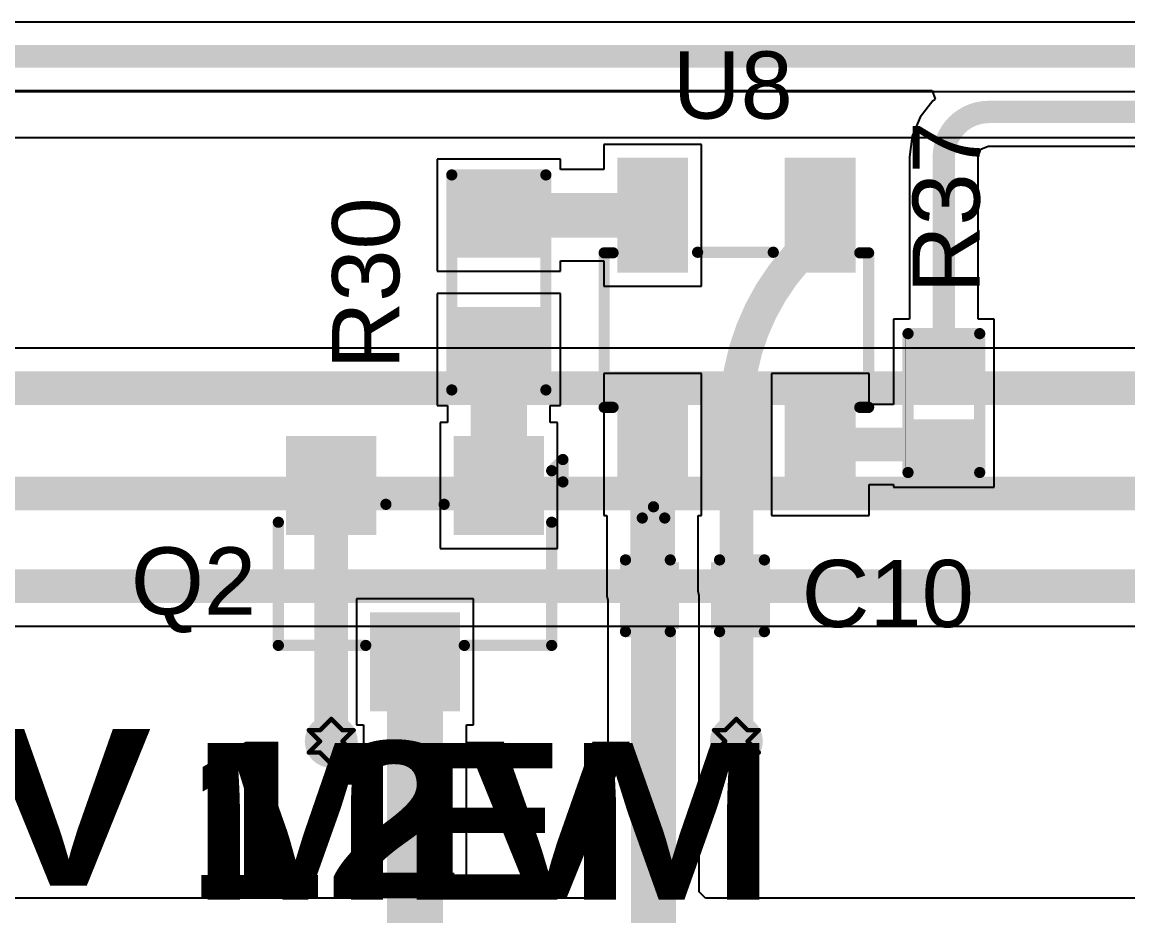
# Model space of a CAD drawing. Header units: inches. Extents: x -25 to 209, y 65 to 158.
# Drawn here: x 41.49 to 54.03, y 79.3 to 89.44 of the extents above; entities that cross this region are included whole.
import ezdxf

# ---------------------------------------------------------------- set-up
doc = ezdxf.new("R2010")
doc.units = ezdxf.units.IN
for name, color, linetype in [('Bottom Layer', 5, 'Continuous'), ('Drill Drawing', 1, 'Continuous'), ('Top Layer', 1, 'Continuous'), ('Top Overlay', 2, 'Continuous'), ('Top Paste', 8, 'Continuous'), ('Top Solder', 216, 'Continuous'), ('Via Holes', 16, 'Continuous')]:
    doc.layers.add(name, color=color, linetype=linetype)
doc.styles.add('Arial', font='', dxfattribs={"height": 0.2})
doc.styles.add('Arial Black_Bold', font='', dxfattribs={"height": 0.2})
doc.styles.get('Arial').set_extended_font_data('Arial')
doc.styles.get('Arial Black_Bold').set_extended_font_data('Arial Black', bold=True)

# ---------------------------------------------------------------- blocks, each defined once
blk = doc.blocks.new('SOT_23_5_11')
at = {"layer": 'Top Layer'}
for points in [[(-1.85000011, 1.25000004), (-0.74999977, 1.25000004), (-0.74999977, 0.65000124), (-1.85000011, 0.65000124)], [(0.74999977, 1.25000004), (1.85000011, 1.25000004), (1.85000011, 0.65000124), (0.74999977, 0.65000124)], [(-1.85000011, 0.2999994), (-0.74999977, 0.2999994), (-0.74999977, -0.2999994), (-1.85000011, -0.2999994)], [(-1.85000011, -0.65000124), (-0.74999977, -0.65000124), (-0.74999977, -1.25000004), (-1.85000011, -1.25000004)], [(0.74999977, -0.65000124), (1.85000011, -0.65000124), (1.85000011, -1.25000004), (0.74999977, -1.25000004)]]:
    blk.add_hatch(color=1, dxfattribs=at).paths.add_polyline_path(points)
at = {"layer": 'Top Paste'}
for points in [[(-1.85000011, 1.25000004), (-0.74999977, 1.25000004), (-0.74999977, 0.65000124), (-1.85000011, 0.65000124)], [(0.74999977, 1.25000004), (1.85000011, 1.25000004), (1.85000011, 0.65000124), (0.74999977, 0.65000124)], [(-1.85000011, 0.2999994), (-0.74999977, 0.2999994), (-0.74999977, -0.2999994), (-1.85000011, -0.2999994)], [(-1.85000011, -0.65000124), (-0.74999977, -0.65000124), (-0.74999977, -1.25000004), (-1.85000011, -1.25000004)], [(0.74999977, -0.65000124), (1.85000011, -0.65000124), (1.85000011, -1.25000004), (0.74999977, -1.25000004)]]:
    blk.add_hatch(color=8, dxfattribs=at).paths.add_polyline_path(points)
at = {"layer": 'Top Solder'}
for points in [[(-1.95160011, 1.35160004), (-0.6483997699999999, 1.35160004), (-0.6483997699999999, 0.54840124), (-1.95160011, 0.54840124)], [(0.6483997699999999, 1.35160004), (1.95160011, 1.35160004), (1.95160011, 0.54840124), (0.6483997699999999, 0.54840124)], [(-1.95160011, 0.4015993999999999), (-0.6483997699999999, 0.4015993999999999), (-0.6483997699999999, -0.4015993999999999), (-1.95160011, -0.4015993999999999)], [(-1.95160011, -0.54840124), (-0.6483997699999999, -0.54840124), (-0.6483997699999999, -1.35160004), (-1.95160011, -1.35160004)], [(0.6483997699999999, -0.54840124), (1.95160011, -0.54840124), (1.95160011, -1.35160004), (0.6483997699999999, -1.35160004)]]:
    blk.add_hatch(color=216, dxfattribs=at).paths.add_polyline_path(points)
at = {"layer": 'Top Overlay'}
for points in [[(-0.8789974799999999, 1.4986, 0.127, 0.127, 0), (-0.87900002, 1.3986002, 0.127, 0.127, 0)], [(-0.8789974799999999, 1.4986, 0.127, 0.127, 0), (0.8735949, 1.4986, 0.127, 0.127, 0)], [(0.8735949, 1.4986, 0.127, 0.127, 0), (0.8735974400000001, 1.3986002, 0.127, 0.127, 0)], [(-2.1336, 1.0668, 0.127, 0.127, 0), (-2.1336, 0.8128, 0.127, 0.127, 0)], [(-2.1336, 1.0668, 0.127, 0.127, 0), (-2.0066, 0.9397999999999999, 0.127, 0.127, 0)], [(-2.0066, 0.9397999999999999, 0.127, 0.127, 0), (-2.1336, 0.8128, 0.127, 0.127, 0)], [(0.88000078, 0.43999912, 0.127, 0.127, 0), (0.8799982399999999, -0.41800018, 0.127, 0.127, 0)], [(-0.87900002, -1.3986002, 0.127, 0.127, 0), (-0.8789974799999999, -1.4986, 0.127, 0.127, 0)], [(0.8735974400000001, -1.3986002, 0.127, 0.127, 0), (0.8735949, -1.4986, 0.127, 0.127, 0)], [(-0.8789974799999999, -1.4986, 0.127, 0.127, 0), (0.8735949, -1.4986, 0.127, 0.127, 0)]]:
    blk.add_lwpolyline(points, format="xyseb", dxfattribs=at)
for points in [[(-0.9107474799999999, 1.4986, 0.0635, 0.0635, 1), (-0.84724748, 1.4986, 0.0635, 0.0635, 1)], [(-0.9107474799999999, 1.4986, 0.0635, 0.0635, 1), (-0.84724748, 1.4986, 0.0635, 0.0635, 1)], [(0.8418448999999999, 1.4986, 0.0635, 0.0635, 1), (0.9053449, 1.4986, 0.0635, 0.0635, 1)], [(0.8418448999999999, 1.4986, 0.0635, 0.0635, 1), (0.9053449, 1.4986, 0.0635, 0.0635, 1)], [(-0.9107500199999999, 1.3986002, 0.0635, 0.0635, 1), (-0.8472500199999999, 1.3986002, 0.0635, 0.0635, 1)], [(0.84184744, 1.3986002, 0.0635, 0.0635, 1), (0.9053474399999999, 1.3986002, 0.0635, 0.0635, 1)], [(-2.16535, 1.0668, 0.0635, 0.0635, 1), (-2.10185, 1.0668, 0.0635, 0.0635, 1)], [(-2.16535, 1.0668, 0.0635, 0.0635, 1), (-2.10185, 1.0668, 0.0635, 0.0635, 1)], [(-2.03835, 0.9397999999999999, 0.0635, 0.0635, 1), (-1.97485, 0.9397999999999999, 0.0635, 0.0635, 1)], [(-2.03835, 0.9397999999999999, 0.0635, 0.0635, 1), (-1.97485, 0.9397999999999999, 0.0635, 0.0635, 1)], [(-2.16535, 0.8128, 0.0635, 0.0635, 1), (-2.10185, 0.8128, 0.0635, 0.0635, 1)], [(-2.16535, 0.8128, 0.0635, 0.0635, 1), (-2.10185, 0.8128, 0.0635, 0.0635, 1)], [(0.84825078, 0.43999912, 0.0635, 0.0635, 1), (0.91175078, 0.43999912, 0.0635, 0.0635, 1)], [(0.8482482399999999, -0.41800018, 0.0635, 0.0635, 1), (0.91174824, -0.41800018, 0.0635, 0.0635, 1)], [(-0.9107500199999999, -1.3986002, 0.0635, 0.0635, 1), (-0.8472500199999999, -1.3986002, 0.0635, 0.0635, 1)], [(0.84184744, -1.3986002, 0.0635, 0.0635, 1), (0.9053474399999999, -1.3986002, 0.0635, 0.0635, 1)], [(-0.9107474799999999, -1.4986, 0.0635, 0.0635, 1), (-0.84724748, -1.4986, 0.0635, 0.0635, 1)], [(-0.9107474799999999, -1.4986, 0.0635, 0.0635, 1), (-0.84724748, -1.4986, 0.0635, 0.0635, 1)], [(0.8418448999999999, -1.4986, 0.0635, 0.0635, 1), (0.9053449, -1.4986, 0.0635, 0.0635, 1)], [(0.8418448999999999, -1.4986, 0.0635, 0.0635, 1), (0.9053449, -1.4986, 0.0635, 0.0635, 1)]]:
    blk.add_lwpolyline(points, format="xyseb", close=True, dxfattribs=at)
blk = doc.blocks.new('R___0402_21')
at = {"layer": 'Top Layer'}
for points in [[(-0.6985025399999999, -0.3175), (-0.6985025399999999, 0.3174999999999999), (-0.2413025400000001, 0.3175), (-0.2413025399999999, -0.3174999999999999)], [(0.2413000000000001, -0.3175), (0.2412999999999999, 0.3174999999999999), (0.6985, 0.3175), (0.6985, -0.3174999999999999)]]:
    blk.add_hatch(color=1, dxfattribs=at).paths.add_polyline_path(points)
at = {"layer": 'Top Paste'}
for points in [[(-0.6985025399999999, -0.3175), (-0.6985025399999999, 0.3174999999999999), (-0.2413025400000001, 0.3175), (-0.2413025399999999, -0.3174999999999999)], [(0.2413000000000001, -0.3175), (0.2412999999999999, 0.3174999999999999), (0.6985, 0.3175), (0.6985, -0.3174999999999999)]]:
    blk.add_hatch(color=8, dxfattribs=at).paths.add_polyline_path(points)
at = {"layer": 'Top Solder'}
for points in [[(-0.7535037, -0.3725011600000001), (-0.7535037, 0.3725011599999999), (-0.1863013800000001, 0.3725011600000001), (-0.1863013799999999, -0.3725011599999999)], [(0.18629884, -0.3725011600000001), (0.1862988399999999, 0.3725011599999999), (0.75350116, 0.3725011600000001), (0.75350116, -0.3725011599999999)]]:
    blk.add_hatch(color=216, dxfattribs=at).paths.add_polyline_path(points)
at = {"layer": 'Top Overlay'}
for points in [[(0.7874, 0.4064, 0.127, 0.127, 0), (-0.7874050799999999, 0.40640254, 0.127, 0.127, 0)], [(-0.7874, -0.4064, 0.127, 0.127, 0), (-0.7874050799999999, 0.40640254, 0.127, 0.127, 0)], [(0.7874, -0.4064, 0.127, 0.127, 0), (0.7874, 0.4064, 0.127, 0.127, 0)], [(0.7874, -0.4064, 0.127, 0.127, 0), (-0.7874, -0.4064, 0.127, 0.127, 0)], [(0.8127974599999999, -0.4318, 0.0032258, 0.0032258, 0), (-0.8128, -0.4318, 0.0032258, 0.0032258, 0)]]:
    blk.add_lwpolyline(points, format="xyseb", dxfattribs=at)
for points in [[(-0.8191550799999999, 0.40640254, 0.0635, 0.0635, 1), (-0.75565508, 0.40640254, 0.0635, 0.0635, 1)], [(-0.8191550799999999, 0.40640254, 0.0635, 0.0635, 1), (-0.75565508, 0.40640254, 0.0635, 0.0635, 1)], [(0.7556499999999999, 0.4064, 0.0635, 0.0635, 1), (0.8191499999999999, 0.4064, 0.0635, 0.0635, 1)], [(0.7556499999999999, 0.4064, 0.0635, 0.0635, 1), (0.8191499999999999, 0.4064, 0.0635, 0.0635, 1)], [(-0.8191499999999999, -0.4064, 0.0635, 0.0635, 1), (-0.7556499999999999, -0.4064, 0.0635, 0.0635, 1)], [(-0.8191499999999999, -0.4064, 0.0635, 0.0635, 1), (-0.7556499999999999, -0.4064, 0.0635, 0.0635, 1)], [(0.7556499999999999, -0.4064, 0.0635, 0.0635, 1), (0.8191499999999999, -0.4064, 0.0635, 0.0635, 1)], [(0.7556499999999999, -0.4064, 0.0635, 0.0635, 1), (0.8191499999999999, -0.4064, 0.0635, 0.0635, 1)], [(-0.81360518, -0.4318, 0.0016129, 0.0016129, 1), (-0.8119948199999999, -0.4318, 0.0016129, 0.0016129, 1)], [(0.81199228, -0.4318, 0.0016129, 0.0016129, 1), (0.8136026399999999, -0.4318, 0.0016129, 0.0016129, 1)]]:
    blk.add_lwpolyline(points, format="xyseb", close=True, dxfattribs=at)
blk = doc.blocks.new('RES_0603_28')
at = {"layer": 'Top Layer'}
for points in [[(-0.3809999999999999, 0.4445), (-0.3809999999999999, -0.4445), (-1.143, -0.4445), (-1.143, 0.4445)], [(1.143, 0.4445), (1.143, -0.4445), (0.3809999999999999, -0.4445), (0.3809999999999999, 0.4445)]]:
    blk.add_hatch(color=1, dxfattribs=at).paths.add_polyline_path(points)
at = {"layer": 'Top Paste'}
for points in [[(-0.3809999999999999, 0.4445), (-0.3809999999999999, -0.4445), (-1.143, -0.4445), (-1.143, 0.4445)], [(1.143, 0.4445), (1.143, -0.4445), (0.3809999999999999, -0.4445), (0.3809999999999999, 0.4445)]]:
    blk.add_hatch(color=8, dxfattribs=at).paths.add_polyline_path(points)
at = {"layer": 'Top Solder'}
for points in [[(-0.2794, 0.5460999999999999), (-0.2794, -0.5460999999999999), (-1.2446, -0.5460999999999999), (-1.2446, 0.5460999999999999)], [(1.2446, 0.5460999999999999), (1.2446, -0.5460999999999999), (0.2794, -0.5460999999999999), (0.2794, 0.5460999999999999)]]:
    blk.add_hatch(color=216, dxfattribs=at).paths.add_polyline_path(points)
at = {"layer": 'Top Overlay'}
for points in [[(1.21920254, 0.5333974599999999, 0.127, 0.127, 0), (-1.2192, 0.53340254, 0.127, 0.127, 0)], [(-1.2192, -0.5334, 0.127, 0.127, 0), (-1.2192, 0.53340254, 0.127, 0.127, 0)], [(1.2192, -0.5334, 0.127, 0.127, 0), (1.21920254, 0.5333974599999999, 0.127, 0.127, 0)], [(1.2192, -0.5334, 0.127, 0.127, 0), (-1.2192, -0.5334, 0.127, 0.127, 0)]]:
    blk.add_lwpolyline(points, format="xyseb", dxfattribs=at)
for points in [[(-1.25095, 0.53340254, 0.0635, 0.0635, 1), (-1.18745, 0.53340254, 0.0635, 0.0635, 1)], [(-1.25095, 0.53340254, 0.0635, 0.0635, 1), (-1.18745, 0.53340254, 0.0635, 0.0635, 1)], [(1.18745254, 0.5333974599999999, 0.0635, 0.0635, 1), (1.25095254, 0.5333974599999999, 0.0635, 0.0635, 1)], [(1.18745254, 0.5333974599999999, 0.0635, 0.0635, 1), (1.25095254, 0.5333974599999999, 0.0635, 0.0635, 1)], [(-1.25095, -0.5334, 0.0635, 0.0635, 1), (-1.18745, -0.5334, 0.0635, 0.0635, 1)], [(-1.25095, -0.5334, 0.0635, 0.0635, 1), (-1.18745, -0.5334, 0.0635, 0.0635, 1)], [(1.18745, -0.5334, 0.0635, 0.0635, 1), (1.25095, -0.5334, 0.0635, 0.0635, 1)], [(1.18745, -0.5334, 0.0635, 0.0635, 1), (1.25095, -0.5334, 0.0635, 0.0635, 1)]]:
    blk.add_lwpolyline(points, format="xyseb", close=True, dxfattribs=at)
blk = doc.blocks.new('____23_59')
at = {"layer": 'Top Layer'}
for points in [[(-0.41000045, 1.46000089), (0.41000045, 1.46000089), (0.41000045, 0.54000019), (-0.41000045, 0.54000019)], [(-1.36000363, -0.54000019), (-0.54000273, -0.54000019), (-0.54000273, -1.46000089), (-1.36000363, -1.46000089)], [(0.54000019, -0.54000019), (1.36000109, -0.54000019), (1.36000109, -1.46000089), (0.54000019, -1.46000089)]]:
    blk.add_hatch(color=1, dxfattribs=at).paths.add_polyline_path(points)
at = {"layer": 'Top Paste'}
for points in [[(-0.41000045, 1.46000089), (0.41000045, 1.46000089), (0.41000045, 0.54000019), (-0.41000045, 0.54000019)], [(-1.36000363, -0.54000019), (-0.54000273, -0.54000019), (-0.54000273, -1.46000089), (-1.36000363, -1.46000089)], [(0.54000019, -0.54000019), (1.36000109, -0.54000019), (1.36000109, -1.46000089), (0.54000019, -1.46000089)]]:
    blk.add_hatch(color=8, dxfattribs=at).paths.add_polyline_path(points)
at = {"layer": 'Top Solder'}
for points in [[(-0.51160045, 1.56160089), (0.51160045, 1.56160089), (0.51160045, 0.43840019), (-0.51160045, 0.43840019)], [(-1.46160363, -0.43840019), (-0.43840273, -0.43840019), (-0.43840273, -1.56160089), (-1.46160363, -1.56160089)], [(0.43840019, -0.43840019), (1.46160109, -0.43840019), (1.46160109, -1.56160089), (0.43840019, -1.56160089)]]:
    blk.add_hatch(color=216, dxfattribs=at).paths.add_polyline_path(points)
at = {"layer": 'Top Overlay'}
for points in [[(-1.5494, 0.8128, 0.127, 0.127, 0), (-1.54940254, -0.5841999999999999, 0.127, 0.127, 0)], [(-0.5588, 0.8128, 0.127, 0.127, 0), (-1.5494, 0.8128, 0.127, 0.127, 0)], [(1.54940254, 0.8128, 0.127, 0.127, 0), (0.5588, 0.8128, 0.127, 0.127, 0)], [(1.54940254, 0.8128, 0.127, 0.127, 0), (1.54940254, -0.5841999999999999, 0.127, 0.127, 0)], [(0.3302, -0.7874, 0.127, 0.127, 0), (-0.33019746, -0.78740254, 0.127, 0.127, 0)], [(-1.6764, -1.0414, 0.127, 0.127, 0), (-1.67640254, -1.2954, 0.127, 0.127, 0)], [(-1.5494, -1.1684, 0.127, 0.127, 0), (-1.6764, -1.0414, 0.127, 0.127, 0)], [(-1.5494, -1.1684, 0.127, 0.127, 0), (-1.67640254, -1.2954, 0.127, 0.127, 0)]]:
    blk.add_lwpolyline(points, format="xyseb", dxfattribs=at)
for points in [[(-1.58115, 0.8128, 0.0635, 0.0635, 1), (-1.51765, 0.8128, 0.0635, 0.0635, 1)], [(-1.58115, 0.8128, 0.0635, 0.0635, 1), (-1.51765, 0.8128, 0.0635, 0.0635, 1)], [(-0.5905499999999999, 0.8128, 0.0635, 0.0635, 1), (-0.52705, 0.8128, 0.0635, 0.0635, 1)], [(0.52705, 0.8128, 0.0635, 0.0635, 1), (0.5905499999999999, 0.8128, 0.0635, 0.0635, 1)], [(1.51765254, 0.8128, 0.0635, 0.0635, 1), (1.58115254, 0.8128, 0.0635, 0.0635, 1)], [(1.51765254, 0.8128, 0.0635, 0.0635, 1), (1.58115254, 0.8128, 0.0635, 0.0635, 1)], [(-1.58115254, -0.5841999999999999, 0.0635, 0.0635, 1), (-1.51765254, -0.5841999999999999, 0.0635, 0.0635, 1)], [(1.51765254, -0.5841999999999999, 0.0635, 0.0635, 1), (1.58115254, -0.5841999999999999, 0.0635, 0.0635, 1)], [(-0.3619474599999999, -0.78740254, 0.0635, 0.0635, 1), (-0.29844746, -0.78740254, 0.0635, 0.0635, 1)], [(0.29845, -0.7874, 0.0635, 0.0635, 1), (0.36195, -0.7874, 0.0635, 0.0635, 1)], [(-1.70815, -1.0414, 0.0635, 0.0635, 1), (-1.64465, -1.0414, 0.0635, 0.0635, 1)], [(-1.70815, -1.0414, 0.0635, 0.0635, 1), (-1.64465, -1.0414, 0.0635, 0.0635, 1)], [(-1.58115, -1.1684, 0.0635, 0.0635, 1), (-1.51765, -1.1684, 0.0635, 0.0635, 1)], [(-1.58115, -1.1684, 0.0635, 0.0635, 1), (-1.51765, -1.1684, 0.0635, 0.0635, 1)], [(-1.70815254, -1.2954, 0.0635, 0.0635, 1), (-1.64465254, -1.2954, 0.0635, 0.0635, 1)], [(-1.70815254, -1.2954, 0.0635, 0.0635, 1), (-1.64465254, -1.2954, 0.0635, 0.0635, 1)]]:
    blk.add_lwpolyline(points, format="xyseb", close=True, dxfattribs=at)
blk = doc.blocks.new('C___0402_69')
at = {"layer": 'Top Layer'}
for points in [[(-0.6985, -0.3175), (-0.6985, 0.3175), (-0.2412999999999999, 0.3175), (-0.2413, -0.3175)], [(0.2412999999999999, -0.3175), (0.2413, 0.3175), (0.6985, 0.3175), (0.6985, -0.3175)]]:
    blk.add_hatch(color=1, dxfattribs=at).paths.add_polyline_path(points)
at = {"layer": 'Top Paste'}
for points in [[(-0.6985, -0.3175), (-0.6985, 0.3175), (-0.2412999999999999, 0.3175), (-0.2413, -0.3175)], [(0.2412999999999999, -0.3175), (0.2413, 0.3175), (0.6985, 0.3175), (0.6985, -0.3175)]]:
    blk.add_hatch(color=8, dxfattribs=at).paths.add_polyline_path(points)
at = {"layer": 'Top Solder'}
for points in [[(-0.7584998799999999, -0.37749988), (-0.7584998799999999, 0.37749988), (-0.18130012, 0.37749988), (-0.18130012, -0.37749988)], [(0.18130012, -0.37749988), (0.18130012, 0.37749988), (0.7584998799999999, 0.37749988), (0.7584998799999999, -0.37749988)]]:
    blk.add_hatch(color=216, dxfattribs=at).paths.add_polyline_path(points)
at = {"layer": 'Top Overlay'}
for points in [[(-0.7874, 0.4064, 0.127, 0.127, 0), (-0.78740254, -0.40640254, 0.127, 0.127, 0)], [(-0.2794, 0.4064, 0.127, 0.127, 0), (-0.7874, 0.4064, 0.127, 0.127, 0)], [(0.7874, 0.4064, 0.127, 0.127, 0), (0.2794, 0.4064, 0.127, 0.127, 0)], [(0.7874, 0.4064, 0.127, 0.127, 0), (0.7874, -0.40639492, 0.127, 0.127, 0)], [(-0.2794, -0.40640254, 0.127, 0.127, 0), (-0.78740254, -0.40640254, 0.127, 0.127, 0)], [(0.7874, -0.40639492, 0.127, 0.127, 0), (0.27940254, -0.40640254, 0.127, 0.127, 0)]]:
    blk.add_lwpolyline(points, format="xyseb", dxfattribs=at)
for points in [[(-0.8191499999999999, 0.4064, 0.0635, 0.0635, 1), (-0.7556499999999999, 0.4064, 0.0635, 0.0635, 1)], [(-0.8191499999999999, 0.4064, 0.0635, 0.0635, 1), (-0.7556499999999999, 0.4064, 0.0635, 0.0635, 1)], [(-0.31115, 0.4064, 0.0635, 0.0635, 1), (-0.24765, 0.4064, 0.0635, 0.0635, 1)], [(0.24765, 0.4064, 0.0635, 0.0635, 1), (0.31115, 0.4064, 0.0635, 0.0635, 1)], [(0.7556499999999999, 0.4064, 0.0635, 0.0635, 1), (0.8191499999999999, 0.4064, 0.0635, 0.0635, 1)], [(0.7556499999999999, 0.4064, 0.0635, 0.0635, 1), (0.8191499999999999, 0.4064, 0.0635, 0.0635, 1)], [(-0.8191525399999998, -0.40640254, 0.0635, 0.0635, 1), (-0.75565254, -0.40640254, 0.0635, 0.0635, 1)], [(-0.8191525399999998, -0.40640254, 0.0635, 0.0635, 1), (-0.75565254, -0.40640254, 0.0635, 0.0635, 1)], [(-0.31115, -0.40640254, 0.0635, 0.0635, 1), (-0.24765, -0.40640254, 0.0635, 0.0635, 1)], [(0.24765254, -0.40640254, 0.0635, 0.0635, 1), (0.31115254, -0.40640254, 0.0635, 0.0635, 1)], [(0.7556499999999999, -0.40639492, 0.0635, 0.0635, 1), (0.8191499999999999, -0.40639492, 0.0635, 0.0635, 1)], [(0.7556499999999999, -0.40639492, 0.0635, 0.0635, 1), (0.8191499999999999, -0.40639492, 0.0635, 0.0635, 1)]]:
    blk.add_lwpolyline(points, format="xyseb", close=True, dxfattribs=at)

msp = doc.modelspace()

# ---------------------------------------------------------------- hatches: boundary and pattern name
at = {"layer": 'Bottom Layer'}
h = msp.add_hatch(color=5, dxfattribs=at)
edge = h.paths.add_edge_path()
edge.add_arc((44.9977002, 81.28), 0.2999994, 0, 360)
h = msp.add_hatch(color=5, dxfattribs=at)
edge = h.paths.add_edge_path()
edge.add_arc((49.59075172, 81.28), 0.2999994, 0, 360)
at = {"layer": 'Top Layer'}
h = msp.add_hatch(color=1, dxfattribs=at)
edge = h.paths.add_edge_path()
edge.add_arc((44.9977002, 81.28), 0.2999994, 0, 360)
h = msp.add_hatch(color=1, dxfattribs=at)
edge = h.paths.add_edge_path()
edge.add_arc((49.59075172, 81.28), 0.2999994, 0, 360)
at = {"layer": 'Via Holes'}
h = msp.add_hatch(color=7, dxfattribs=at)
edge = h.paths.add_edge_path()
edge.add_arc((44.9977002, 81.28), 0.1499997, 0, 360)
h = msp.add_hatch(color=7, dxfattribs=at)
edge = h.paths.add_edge_path()
edge.add_arc((49.59075172, 81.28), 0.1499997, 0, 360)

# ---------------------------------------------------------------- linework, layer by layer
at = {"layer": 'Bottom Layer'}
for p, q in [((55.65138475999999, 88.64599745999999), (14.16914616, 88.646)), ((14.16914616, 88.12804828), (55.65136443999999, 88.12804573999999)), ((67.3872033, 85.73911478), (14.66467984, 85.73911478)), ((27.0612362, 82.58670554), (67.38720837999999, 82.58670554))]:
    msp.add_line(p, q, dxfattribs=at)
for points in [[(14.66467984, 85.28590765999999, 0.3809999999999999, 0.3809999999999999, 0), (67.7174668, 85.28590765999999, 0.3809999999999999, 0.3809999999999999, 0)], [(26.6678918, 84.09008073999999, 0.3809999999999999, 0.3809999999999999, 0), (67.72930065999999, 84.09008073999999, 0.3809999999999999, 0.3809999999999999, 0)], [(27.0612362, 83.03991266, 0.3809999999999999, 0.3809999999999999, 0), (67.71747188, 83.03991266, 0.3809999999999999, 0.3809999999999999, 0)]]:
    msp.add_lwpolyline(points, format="xyseb", dxfattribs=at)
at = {"layer": 'Drill Drawing'}
for points in [[(44.8707002, 81.407, 0.0508, 0.0508, 0), (44.9977002, 81.53399999999999, 0.0508, 0.0508, 0)], [(44.9977002, 81.53399999999999, 0.0508, 0.0508, 0), (45.12470019999999, 81.407, 0.0508, 0.0508, 0)], [(49.46375172, 81.407, 0.0508, 0.0508, 0), (49.59075172, 81.53399999999999, 0.0508, 0.0508, 0)], [(49.59075172, 81.53399999999999, 0.0508, 0.0508, 0), (49.71775172, 81.407, 0.0508, 0.0508, 0)], [(44.7437002, 81.407, 0.0508, 0.0508, 0), (44.8707002, 81.28, 0.0508, 0.0508, 0)], [(44.7437002, 81.407, 0.0508, 0.0508, 0), (44.8707002, 81.407, 0.0508, 0.0508, 0)], [(45.12470019999999, 81.407, 0.0508, 0.0508, 0), (45.25170019999999, 81.407, 0.0508, 0.0508, 0)], [(45.12470019999999, 81.28, 0.0508, 0.0508, 0), (45.25170019999999, 81.407, 0.0508, 0.0508, 0)], [(49.33675172, 81.407, 0.0508, 0.0508, 0), (49.46375172, 81.28, 0.0508, 0.0508, 0)], [(49.33675172, 81.407, 0.0508, 0.0508, 0), (49.46375172, 81.407, 0.0508, 0.0508, 0)], [(49.71775172, 81.407, 0.0508, 0.0508, 0), (49.84475172, 81.407, 0.0508, 0.0508, 0)], [(49.71775172, 81.28, 0.0508, 0.0508, 0), (49.84475172, 81.407, 0.0508, 0.0508, 0)], [(44.7437002, 81.15299999999999, 0.0508, 0.0508, 0), (44.8707002, 81.28, 0.0508, 0.0508, 0)], [(45.12470019999999, 81.28, 0.0508, 0.0508, 0), (45.25170019999999, 81.15299999999999, 0.0508, 0.0508, 0)], [(49.33675172, 81.15299999999999, 0.0508, 0.0508, 0), (49.46375172, 81.28, 0.0508, 0.0508, 0)], [(49.71775172, 81.28, 0.0508, 0.0508, 0), (49.84475172, 81.15299999999999, 0.0508, 0.0508, 0)], [(44.7437002, 81.15299999999999, 0.0508, 0.0508, 0), (44.8707002, 81.15299999999999, 0.0508, 0.0508, 0)], [(44.8707002, 81.15299999999999, 0.0508, 0.0508, 0), (44.9977002, 81.026, 0.0508, 0.0508, 0)], [(44.9977002, 81.026, 0.0508, 0.0508, 0), (45.12470019999999, 81.15299999999999, 0.0508, 0.0508, 0)], [(45.12470019999999, 81.15299999999999, 0.0508, 0.0508, 0), (45.25170019999999, 81.15299999999999, 0.0508, 0.0508, 0)], [(49.33675172, 81.15299999999999, 0.0508, 0.0508, 0), (49.46375172, 81.15299999999999, 0.0508, 0.0508, 0)], [(49.46375172, 81.15299999999999, 0.0508, 0.0508, 0), (49.59075172, 81.026, 0.0508, 0.0508, 0)], [(49.59075172, 81.026, 0.0508, 0.0508, 0), (49.71775172, 81.15299999999999, 0.0508, 0.0508, 0)], [(49.71775172, 81.15299999999999, 0.0508, 0.0508, 0), (49.84475172, 81.15299999999999, 0.0508, 0.0508, 0)]]:
    msp.add_lwpolyline(points, format="xyseb", dxfattribs=at)
for points in [[(44.9850002, 81.53399999999999, 0.0254, 0.0254, 1), (45.0104002, 81.53399999999999, 0.0254, 0.0254, 1)], [(44.9850002, 81.53399999999999, 0.0254, 0.0254, 1), (45.0104002, 81.53399999999999, 0.0254, 0.0254, 1)], [(49.57805172, 81.53399999999999, 0.0254, 0.0254, 1), (49.60345172, 81.53399999999999, 0.0254, 0.0254, 1)], [(49.57805172, 81.53399999999999, 0.0254, 0.0254, 1), (49.60345172, 81.53399999999999, 0.0254, 0.0254, 1)], [(44.7310002, 81.407, 0.0254, 0.0254, 1), (44.75640019999999, 81.407, 0.0254, 0.0254, 1)], [(44.7310002, 81.407, 0.0254, 0.0254, 1), (44.75640019999999, 81.407, 0.0254, 0.0254, 1)], [(44.8580002, 81.407, 0.0254, 0.0254, 1), (44.8834002, 81.407, 0.0254, 0.0254, 1)], [(44.8580002, 81.407, 0.0254, 0.0254, 1), (44.8834002, 81.407, 0.0254, 0.0254, 1)], [(45.1120002, 81.407, 0.0254, 0.0254, 1), (45.1374002, 81.407, 0.0254, 0.0254, 1)], [(45.1120002, 81.407, 0.0254, 0.0254, 1), (45.1374002, 81.407, 0.0254, 0.0254, 1)], [(45.2390002, 81.407, 0.0254, 0.0254, 1), (45.2644002, 81.407, 0.0254, 0.0254, 1)], [(45.2390002, 81.407, 0.0254, 0.0254, 1), (45.2644002, 81.407, 0.0254, 0.0254, 1)], [(49.32405172, 81.407, 0.0254, 0.0254, 1), (49.34945172, 81.407, 0.0254, 0.0254, 1)], [(49.32405172, 81.407, 0.0254, 0.0254, 1), (49.34945172, 81.407, 0.0254, 0.0254, 1)], [(49.45105172, 81.407, 0.0254, 0.0254, 1), (49.47645172, 81.407, 0.0254, 0.0254, 1)], [(49.45105172, 81.407, 0.0254, 0.0254, 1), (49.47645172, 81.407, 0.0254, 0.0254, 1)], [(49.70505171999999, 81.407, 0.0254, 0.0254, 1), (49.73045172, 81.407, 0.0254, 0.0254, 1)], [(49.70505171999999, 81.407, 0.0254, 0.0254, 1), (49.73045172, 81.407, 0.0254, 0.0254, 1)], [(49.83205172, 81.407, 0.0254, 0.0254, 1), (49.85745171999999, 81.407, 0.0254, 0.0254, 1)], [(49.83205172, 81.407, 0.0254, 0.0254, 1), (49.85745171999999, 81.407, 0.0254, 0.0254, 1)], [(44.8580002, 81.28, 0.0254, 0.0254, 1), (44.8834002, 81.28, 0.0254, 0.0254, 1)], [(44.8580002, 81.28, 0.0254, 0.0254, 1), (44.8834002, 81.28, 0.0254, 0.0254, 1)], [(45.1120002, 81.28, 0.0254, 0.0254, 1), (45.1374002, 81.28, 0.0254, 0.0254, 1)], [(45.1120002, 81.28, 0.0254, 0.0254, 1), (45.1374002, 81.28, 0.0254, 0.0254, 1)], [(49.45105172, 81.28, 0.0254, 0.0254, 1), (49.47645172, 81.28, 0.0254, 0.0254, 1)], [(49.45105172, 81.28, 0.0254, 0.0254, 1), (49.47645172, 81.28, 0.0254, 0.0254, 1)], [(49.70505171999999, 81.28, 0.0254, 0.0254, 1), (49.73045172, 81.28, 0.0254, 0.0254, 1)], [(49.70505171999999, 81.28, 0.0254, 0.0254, 1), (49.73045172, 81.28, 0.0254, 0.0254, 1)], [(44.7310002, 81.15299999999999, 0.0254, 0.0254, 1), (44.75640019999999, 81.15299999999999, 0.0254, 0.0254, 1)], [(44.7310002, 81.15299999999999, 0.0254, 0.0254, 1), (44.75640019999999, 81.15299999999999, 0.0254, 0.0254, 1)], [(44.8580002, 81.15299999999999, 0.0254, 0.0254, 1), (44.8834002, 81.15299999999999, 0.0254, 0.0254, 1)], [(44.8580002, 81.15299999999999, 0.0254, 0.0254, 1), (44.8834002, 81.15299999999999, 0.0254, 0.0254, 1)], [(45.1120002, 81.15299999999999, 0.0254, 0.0254, 1), (45.1374002, 81.15299999999999, 0.0254, 0.0254, 1)], [(45.1120002, 81.15299999999999, 0.0254, 0.0254, 1), (45.1374002, 81.15299999999999, 0.0254, 0.0254, 1)], [(45.2390002, 81.15299999999999, 0.0254, 0.0254, 1), (45.2644002, 81.15299999999999, 0.0254, 0.0254, 1)], [(45.2390002, 81.15299999999999, 0.0254, 0.0254, 1), (45.2644002, 81.15299999999999, 0.0254, 0.0254, 1)], [(49.32405172, 81.15299999999999, 0.0254, 0.0254, 1), (49.34945172, 81.15299999999999, 0.0254, 0.0254, 1)], [(49.32405172, 81.15299999999999, 0.0254, 0.0254, 1), (49.34945172, 81.15299999999999, 0.0254, 0.0254, 1)], [(49.45105172, 81.15299999999999, 0.0254, 0.0254, 1), (49.47645172, 81.15299999999999, 0.0254, 0.0254, 1)], [(49.45105172, 81.15299999999999, 0.0254, 0.0254, 1), (49.47645172, 81.15299999999999, 0.0254, 0.0254, 1)], [(49.70505171999999, 81.15299999999999, 0.0254, 0.0254, 1), (49.73045172, 81.15299999999999, 0.0254, 0.0254, 1)], [(49.70505171999999, 81.15299999999999, 0.0254, 0.0254, 1), (49.73045172, 81.15299999999999, 0.0254, 0.0254, 1)], [(49.83205172, 81.15299999999999, 0.0254, 0.0254, 1), (49.85745171999999, 81.15299999999999, 0.0254, 0.0254, 1)], [(49.83205172, 81.15299999999999, 0.0254, 0.0254, 1), (49.85745171999999, 81.15299999999999, 0.0254, 0.0254, 1)], [(44.9850002, 81.026, 0.0254, 0.0254, 1), (45.0104002, 81.026, 0.0254, 0.0254, 1)], [(44.9850002, 81.026, 0.0254, 0.0254, 1), (45.0104002, 81.026, 0.0254, 0.0254, 1)], [(49.57805172, 81.026, 0.0254, 0.0254, 1), (49.60345172, 81.026, 0.0254, 0.0254, 1)], [(49.57805172, 81.026, 0.0254, 0.0254, 1), (49.60345172, 81.026, 0.0254, 0.0254, 1)]]:
    msp.add_lwpolyline(points, format="xyseb", close=True, dxfattribs=at)
at = {"layer": 'Top Layer'}
for p, q in [((62.55814768, 89.43639973999998), (39.86912015999999, 89.43639973999998)), ((39.86912015999999, 88.65946962), (51.81008941999999, 88.65946962)), ((51.81008941999999, 88.65946962), (51.84274874, 88.5632595)), ((51.81688138, 88.54341194), (51.67436706, 88.35768206)), ((51.84274874, 88.5632595), (51.81688138, 88.54341194)), ((51.67436706, 88.35768206), (51.58477872, 88.14139598)), ((51.58477872, 88.14139598), (51.55422252, 87.90929332)), ((49.19489272, 88.05021506), (48.08689391999999, 88.05021506)), ((48.08689391999999, 88.05021506), (48.08689391999999, 87.76419328)), ((49.19489272, 86.44221725999999), (49.19489272, 88.05021506)), ((52.36343604, 87.99685727999999), (52.44416485999999, 88.03029384)), ((52.44416485999999, 88.03029384), (52.45099999999999, 88.02893493999998)), ((52.45099999999999, 88.02893493999998), (60.78689646, 88.02893493999998)), ((47.59620148, 87.88124155999999), (46.19920148, 87.88124155999999)), ((46.19920148, 87.88124155999999), (46.19920148, 86.61124156)), ((47.59620148, 87.76419328), (47.59620148, 87.88124155999999)), ((51.55422252, 87.90929332), (51.55442826, 87.90929332)), ((51.55442826, 87.90929332), (51.55442826, 86.06861628)), ((52.32999947999999, 87.91612846), (52.36343604, 87.99685727999999)), ((52.33135837999999, 87.90929332), (52.32999947999999, 87.91612846)), ((52.33135837999999, 86.06861628), (52.33135837999999, 87.90929332)), ((48.08689391999999, 87.76419328), (47.59620148, 87.76419328)), ((47.59620148, 86.61124156), (47.59620148, 86.72828984)), ((47.59620148, 86.72828984), (48.08689391999999, 86.72828984)), ((48.08689391999999, 86.72828984), (48.08689391999999, 86.44221725999999)), ((46.19920148, 86.61124156), (47.59620148, 86.61124156)), ((48.08689391999999, 86.44221725999999), (49.19489272, 86.44221725999999)), ((47.59620148, 86.35724155999999), (46.19920148, 86.35724155999999)), ((46.19920148, 86.35724155999999), (46.19920148, 85.08724156)), ((47.59620148, 85.08724156), (47.59620148, 86.35724155999999)), ((51.55442826, 86.06861628), (51.37139332, 86.06861628)), ((51.37139332, 86.06861628), (51.37139332, 85.09942086)), ((52.51439332, 86.06861628), (52.33135837999999, 86.06861628)), ((52.51439332, 85.10341627999999), (52.51439332, 86.06861628)), ((49.19489272, 85.45021518), (48.08689391999999, 85.45021518)), ((48.08689391999999, 85.45021518), (48.08689391999999, 83.84221738)), ((49.19489272, 83.84221738), (49.19489272, 85.45021518)), ((51.094894, 85.45021518), (49.9868952, 85.45021518)), ((49.9868952, 85.45021518), (49.9868952, 83.84221738)), ((51.094894, 85.09942086), (51.094894, 85.45021518)), ((46.19920148, 85.08724156), (46.31500516, 85.08724156)), ((46.31500516, 85.08724156), (46.31500516, 84.89449366)), ((47.4803978, 84.89449366), (47.4803978, 85.08724156)), ((47.4803978, 85.08724156), (47.59620148, 85.08724156)), ((51.37139332, 85.09942086), (51.094894, 85.09942086)), ((52.51439332, 84.16361374), (52.51439332, 85.10341627999999)), ((46.31500516, 84.89449366), (46.23370483999999, 84.89449366)), ((46.23370483999999, 84.89449366), (46.23370483999999, 83.4664955)), ((47.5617032, 84.89449366), (47.4803978, 84.89449366)), ((47.5617032, 83.4664955), (47.5617032, 84.89449366)), ((51.094894, 83.84221738), (51.094894, 84.19300661999999)), ((51.094894, 84.19300661999999), (51.37139332, 84.19300661999999)), ((51.37139332, 84.19300661999999), (51.37139332, 84.16361374)), ((51.37139332, 84.16361374), (52.51439332, 84.16361374)), ((48.08689391999999, 83.84221738), (48.1229416, 83.84221738)), ((48.1229416, 83.84221738), (48.1229416, 82.93090348)), ((49.15884504, 82.98146726), (49.15884504, 83.84221738)), ((49.15884504, 83.84221738), (49.19489272, 83.84221738)), ((49.9868952, 83.84221738), (51.094894, 83.84221738)), ((46.23370483999999, 83.4664955), (47.5617032, 83.4664955)), ((46.61170002, 82.89449257999999), (45.28370166, 82.89449257999999)), ((45.28370166, 82.89449257999999), (45.28370166, 81.46649442)), ((46.61170002, 81.46649442), (46.61170002, 82.89449257999999)), ((48.1229416, 82.93090348), (48.133, 82.88033716)), ((48.133, 82.88033716), (48.13297968, 79.50290678)), ((49.16890343999999, 82.93089839999999), (49.15884504, 82.98146726)), ((49.16888312, 79.57475068), (49.16890343999999, 82.93089839999999)), ((45.28370166, 81.46649442), (45.36500452, 81.46649442)), ((45.36500452, 81.46649442), (45.36500452, 79.50290678)), ((46.53039715999999, 79.50290678), (46.53039715999999, 81.46649442)), ((46.53039715999999, 81.46649442), (46.61170002, 81.46649442)), ((45.36500452, 79.50290678), (36.30586846, 79.50290678)), ((48.13297968, 79.50290678), (46.53039715999999, 79.50290678)), ((49.24072702, 79.50290678), (49.16888312, 79.57475068)), ((58.06500452, 79.50290678), (49.24072702, 79.50290678))]:
    msp.add_line(p, q, dxfattribs=at)
for points in [[(39.86912015999999, 89.04793468, 0.254, 0.254, 0), (62.55814768, 89.04793468, 0.254, 0.254, 0)], [(51.94289332, 87.90929332, 0.254, 0.254, -0.4142135623730951), (52.45099999999999, 88.41739999999999, 0.254, 0.254, 0)], [(52.45099999999999, 88.41739999999999, 0.254, 0.254, 0), (63.3476, 88.41739999999999, 0.254, 0.254, 0)], [(51.94289332, 85.58601628, 0.254, 0.254, 0), (51.94289332, 87.90929332, 0.254, 0.254, 0)], [(46.89770148, 87.24624156, 0.508, 0.508, 0), (48.64089332, 87.24624156, 0.508, 0.508, 0)], [(48.64089332, 87.24621615999999, 0.3809999999999999, 0.3809999999999999, 0), (48.64089332, 87.24624156, 0.3809999999999999, 0.3809999999999999, 0)], [(50.4313952, 86.92316118, 0.3809999999999999, 0.3809999999999999, 0), (50.5408946, 87.24621615999999, 0.3809999999999999, 0.3809999999999999, 0)], [(49.5910489, 85.00571771999999, 0.3809999999999999, 0.3809999999999999, -0.2038325233862925), (50.4313952, 86.92316118, 0.3809999999999999, 0.3809999999999999, 0)], [(46.89770148, 84.18049458, 0.635, 0.635, 0), (46.89770148, 85.72224156, 0.635, 0.635, 0)], [(49.59089396, 84.64621627999999, 0.3809999999999999, 0.3809999999999999, 0), (49.5910489, 85.00571771999999, 0.3809999999999999, 0.3809999999999999, 0)], [(48.64089332, 82.93090348, 0.508, 0.508, 0), (48.64089332, 84.64621627999999, 0.508, 0.508, 0)], [(49.59075172, 82.93090348, 0.3809999999999999, 0.3809999999999999, 0), (49.59075172, 84.64621627999999, 0.3809999999999999, 0.3809999999999999, 0)], [(50.5408946, 84.64621374000001, 0.3809999999999999, 0.3809999999999999, 0), (50.5408946, 84.64621627999999, 0.3809999999999999, 0.3809999999999999, 0)], [(50.5408946, 84.64621374000001, 0.3809999999999999, 0.3809999999999999, 0), (51.94289332, 84.64621374000001, 0.3809999999999999, 0.3809999999999999, 0)], [(44.9977002, 81.28, 0.3809999999999999, 0.3809999999999999, 0), (44.9977002, 84.18049458, 0.3809999999999999, 0.3809999999999999, 0)], [(46.89770148, 84.18049458, 0.3809999999999999, 0.3809999999999999, 0), (46.89770401999999, 84.18049458, 0.3809999999999999, 0.3809999999999999, 0)], [(48.65092124, 78.0100294, 0.508, 0.508, 0), (48.65095172, 82.93090093999999, 0.508, 0.508, 0)], [(49.59075172, 81.28, 0.3809999999999999, 0.3809999999999999, 0), (49.59075172, 82.93090348, 0.3809999999999999, 0.3809999999999999, 0)], [(45.94770084, 73.2100009, 0.635, 0.635, 0), (45.94770084, 82.1804935, 0.635, 0.635, 0)]]:
    msp.add_lwpolyline(points, format="xyseb", dxfattribs=at)
for points in [[(52.3875, 88.41739999999999, 0.127, 0.127, 1), (52.51449999999999, 88.41739999999999, 0.127, 0.127, 1)], [(52.3875, 88.41739999999999, 0.127, 0.127, 1), (52.51449999999999, 88.41739999999999, 0.127, 0.127, 1)], [(51.87939332000001, 87.90929332, 0.127, 0.127, 1), (52.00639332, 87.90929332, 0.127, 0.127, 1)], [(51.87939332000001, 87.90929332, 0.127, 0.127, 1), (52.00639332, 87.90929332, 0.127, 0.127, 1)], [(46.77070148, 87.24624156, 0.254, 0.254, 1), (47.02470148, 87.24624156, 0.254, 0.254, 1)], [(48.51389331999999, 87.24624156, 0.254, 0.254, 1), (48.76789331999999, 87.24624156, 0.254, 0.254, 1)], [(48.54564332, 87.24624156, 0.1905, 0.1905, 1), (48.73614332, 87.24624156, 0.1905, 0.1905, 1)], [(48.54564332, 87.24621615999999, 0.1905, 0.1905, 1), (48.73614332, 87.24621615999999, 0.1905, 0.1905, 1)], [(50.44564459999999, 87.24621615999999, 0.1905, 0.1905, 1), (50.63614459999999, 87.24621615999999, 0.1905, 0.1905, 1)], [(50.3361452, 86.92316118, 0.1905, 0.1905, 1), (50.5266452, 86.92316118, 0.1905, 0.1905, 1)], [(50.3361452, 86.92316118, 0.1905, 0.1905, 1), (50.5266452, 86.92316118, 0.1905, 0.1905, 1)], [(46.73895148, 85.72224156, 0.3175, 0.3175, 1), (47.05645147999999, 85.72224156, 0.3175, 0.3175, 1)], [(51.87939332000001, 85.58601628, 0.127, 0.127, 1), (52.00639332, 85.58601628, 0.127, 0.127, 1)], [(49.4957989, 85.00571771999999, 0.1905, 0.1905, 1), (49.6862989, 85.00571771999999, 0.1905, 0.1905, 1)], [(49.4957989, 85.00571771999999, 0.1905, 0.1905, 1), (49.6862989, 85.00571771999999, 0.1905, 0.1905, 1)], [(48.51389331999999, 84.64621627999999, 0.254, 0.254, 1), (48.76789331999999, 84.64621627999999, 0.254, 0.254, 1)], [(49.49550172, 84.64621627999999, 0.1905, 0.1905, 1), (49.68600171999999, 84.64621627999999, 0.1905, 0.1905, 1)], [(49.49564396, 84.64621627999999, 0.1905, 0.1905, 1), (49.68614396, 84.64621627999999, 0.1905, 0.1905, 1)], [(50.44564459999999, 84.64621627999999, 0.1905, 0.1905, 1), (50.63614459999999, 84.64621627999999, 0.1905, 0.1905, 1)], [(50.44564459999999, 84.64621374000001, 0.1905, 0.1905, 1), (50.63614459999999, 84.64621374000001, 0.1905, 0.1905, 1)], [(50.44564459999999, 84.64621374000001, 0.1905, 0.1905, 1), (50.63614459999999, 84.64621374000001, 0.1905, 0.1905, 1)], [(51.84764332, 84.64621374000001, 0.1905, 0.1905, 1), (52.03814332, 84.64621374000001, 0.1905, 0.1905, 1)], [(46.73895148, 84.18049458, 0.3175, 0.3175, 1), (47.05645147999999, 84.18049458, 0.3175, 0.3175, 1)], [(44.9024502, 84.18049458, 0.1905, 0.1905, 1), (45.0929502, 84.18049458, 0.1905, 0.1905, 1)], [(46.80245147999999, 84.18049458, 0.1905, 0.1905, 1), (46.99295148, 84.18049458, 0.1905, 0.1905, 1)], [(46.80245402, 84.18049458, 0.1905, 0.1905, 1), (46.99295402, 84.18049458, 0.1905, 0.1905, 1)], [(48.51389331999999, 82.93090348, 0.254, 0.254, 1), (48.76789331999999, 82.93090348, 0.254, 0.254, 1)], [(48.52395172, 82.93090093999999, 0.254, 0.254, 1), (48.77795172, 82.93090093999999, 0.254, 0.254, 1)], [(49.49550172, 82.93090348, 0.1905, 0.1905, 1), (49.68600171999999, 82.93090348, 0.1905, 0.1905, 1)], [(49.49550172, 82.93090348, 0.1905, 0.1905, 1), (49.68600171999999, 82.93090348, 0.1905, 0.1905, 1)], [(45.78895084, 82.1804935, 0.3175, 0.3175, 1), (46.10645084, 82.1804935, 0.3175, 0.3175, 1)], [(44.9024502, 81.28, 0.1905, 0.1905, 1), (45.0929502, 81.28, 0.1905, 0.1905, 1)], [(49.49550172, 81.28, 0.1905, 0.1905, 1), (49.68600171999999, 81.28, 0.1905, 0.1905, 1)]]:
    msp.add_lwpolyline(points, format="xyseb", close=True, dxfattribs=at)

# ---------------------------------------------------------------- block references
for name, p, rotation in [('SOT_23_5_11', (49.59089396, 85.94621622), 90), ('RES_0603_28', (46.89770148, 86.48424155999999), 270), ('R___0402_21', (51.94289332, 85.11611374), 270), ('____23_59', (45.94770084, 83.18049403999999), 180), ('C___0402_69', (49.12085172, 82.93090348), 180)]:
    msp.add_blockref(name, p, dxfattribs=dict(rotation=rotation))

# ---------------------------------------------------------------- texts
at = {"layer": 'Top Overlay', "style": 'Arial'}
for s, p in [('U8', (48.86980574, 88.34132446)), ('Q2', (42.72704941999999, 82.71831818)), ('C10', (50.33040988, 82.57552446))]:
    msp.add_text(s, height=0.7619999999999999, dxfattribs=at).set_placement(p)
at = {"layer": 'Top Overlay'}
for s, height, rotation, style, p in [('R37', 0.7619999999999999, 90, 'Arial', (52.34927553999999, 86.36033019999999)), ('R30', 0.7619999999999999, 90, 'Arial', (45.76977638, 85.4967302)), ('GND   485_P   485_N   12V', 1.778, 360, 'Arial Black_Bold', (7.884421619999999, 79.64296746)), ('RESIN     12V', 1.778, 360, 'Arial Black_Bold', (30.70791166, 79.49976988)), ('MEM     12V', 1.778, 360, 'Arial Black_Bold', (43.40780497999999, 79.48495659999999))]:
    msp.add_text(s, height=height, rotation=rotation, dxfattribs=dict(at, style=style)).set_placement(p)

doc.saveas('drawing.dxf')
